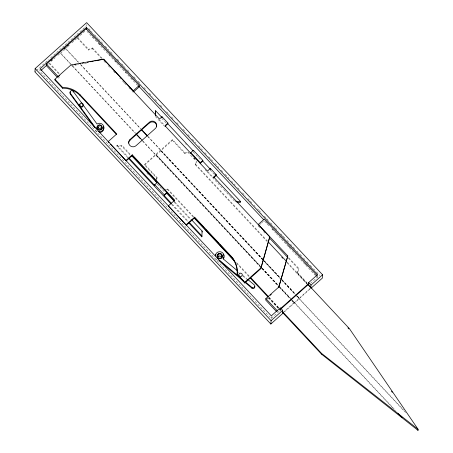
<?xml version="1.0" encoding="UTF-8"?>
<svg xmlns="http://www.w3.org/2000/svg" width="453" height="453" viewBox="0 0 453 453"><rect width="100%" height="100%" fill="white"/><g stroke="black" fill="none" stroke-linecap="round" stroke-linejoin="round"><path stroke-width="0.34" stroke-dasharray="2.27 1.7" d="M40.096 68.76L39.904 71.342L271.115 318.442L280.124 310.413L280.316 307.83M86.506 24.655L86.41 25.991L64.343 45.657M101.551 58.516L92.457 48.794L88.443 50.057L88.505 49.218L77.299 37.242M92.457 48.794L92.52 47.956L88.505 49.218M128.006 157.927L116.908 146.064L116.976 145.119L121.908 145.345L130.996 155.056M130.056 155.073L121.84 146.291L121.908 145.345M156.54 179.643L156.993 178.312L144.609 165.073L144.66 164.314L172.468 139.541L184.852 152.78L184.801 153.539L188.295 152.735L196.551 161.557L195.413 164.886L267.321 241.732M260.458 266.517L156.194 154.75L260.481 266.211M156.993 178.312L157.049 177.553L144.66 164.314M156.172 155.056L172.412 140.3L172.468 139.541M193.188 216.993L167.61 189.66L167.667 188.901L164.75 189.569M188.295 152.735L188.352 151.976M195.413 164.886L196.381 161.466M278.255 308.419L268.918 298.436L268.98 297.604L267.1 298.119M271.115 318.442L271.256 316.505M291.624 300.407L294.042 302.995L291.653 300.028M307.043 283.68L297.236 273.204L298.952 268.584L288.21 257.106M297.236 273.204L298.952 268.584M294.042 302.995L310.277 288.17M317.276 276.364L317.196 277.378L315.752 275.832M156.364 179.547L157.049 177.553M34.915 71.874L35.968 70.94M36.495 70.47L48.579 59.7M50.679 57.831L63.816 46.127M46.857 65.147L48.403 63.771M50.996 61.461L55.221 57.695M57.865 55.345L60.504 52.99L70.657 63.845M67.237 46.987L65.651 48.403L78.709 62.355M67.763 46.517L69.349 45.107M71.987 42.752L76.744 38.522M77.27 38.046L85.719 30.521M65.107 49.241L60.476 53.369L71.597 65.255M58.137 78.216L59.428 77.067M144.609 165.073L156.194 154.75M259.677 224.603L261.154 223.284M261.647 222.848L264.116 220.645L269.909 226.834M310.503 283.346L317.457 277.151L315.045 274.569M283.012 312.468L294.071 302.61M284.501 311.845L310.248 288.906M267.044 298.952L268.918 298.436M184.852 152.78L187.769 152.106M166.444 189.926L167.61 189.66M71.076 65.906L76.631 64.892M77.327 64.762L78.714 64.507M84.275 63.494L87.746 62.859M116.908 146.064L121.84 146.291M242.933 275.401L246.704 278.555M238.572 272.513L242.344 275.667M242.882 276.12L246.653 279.274M88.828 28.579L92.208 32.191M94.626 34.779L98.012 38.392M98.494 38.913L103.329 44.077M105.266 46.144L108.646 49.762M110.583 51.829L113.001 54.411M117.35 59.06L119.286 61.127M121.698 63.709L125.085 67.327M127.503 69.909L129.92 72.497M133.788 76.631L135.719 78.697M138.137 81.28L141.042 84.377M143.941 87.48L146.359 90.062M149.258 93.165L152.157 96.263M155.062 99.366L157.474 101.948M160.379 105.045L162.797 107.633M166.664 111.761L169.564 114.864M171.494 116.931L173.912 119.513M176.817 122.616L179.229 125.198M183.097 129.332L186.002 132.429M187.933 134.496L190.351 137.083M192.287 139.15L195.668 142.763M198.573 145.866L202.44 150M204.852 152.582L206.308 154.133M208.72 156.715L212.593 160.849M215.005 163.431L218.873 167.565M221.291 170.147L222.74 171.698M225.158 174.28L229.025 178.414M231.443 181.002L235.311 185.135M237.729 187.718L239.178 189.269M242.565 192.882L245.464 195.985M247.882 198.567L249.818 200.634M250.299 201.149L252.236 203.216M254.167 205.283L255.135 206.319M257.553 208.901L258.516 209.932M259.003 210.452L261.902 213.55M264.32 216.132L266.251 218.199M266.738 218.72L268.669 220.787M270.605 222.853L272.055 224.399M273.991 226.466L274.954 227.502M275.441 228.018L278.34 231.121M280.758 233.703L282.689 235.77M283.176 236.285L285.107 238.352M287.043 240.418L288.493 241.97M290.424 244.037L295.26 249.201M297.196 251.268L298.159 252.304M300.096 254.371L301.545 255.922M303.482 257.984L304.931 259.535M306.862 261.602L308.312 263.153M310.248 265.22L311.698 266.772M313.635 268.839L314.597 269.869M316.534 271.936L319.914 275.554M92.525 36.755L93.488 37.786M98.799 43.46L100.249 45.011M108.935 54.292L109.903 55.328M115.209 61.002L116.659 62.548M125.345 71.834L126.313 72.865M131.619 78.539L132.587 79.575M266.29 222.468L267.259 223.499M272.083 228.657L273.533 230.203M288.493 246.2L289.943 247.746M304.909 263.737L306.353 265.282M86.959 31.308L97.576 42.656M98.058 43.171L102.882 48.329M103.363 48.845L119.292 65.866M119.773 66.381L124.598 71.54M125.079 72.055L135.696 83.403M136.177 83.918L137.627 85.464M271.834 228.901L275.696 233.023M276.177 233.538L281.007 238.697M281.489 239.212L286.313 244.371M286.794 244.886L297.411 256.234M297.893 256.749L302.723 261.908M303.204 262.423L315.271 275.316M161.8 118.358L166.625 123.516M185.441 143.629L186.41 144.66M193.165 151.885L200.889 160.136M210.056 169.932L213.918 174.06M92.52 47.956L102.321 58.437M159.207 119.609L163.986 124.722M207.853 171.608L213.114 177.225M103.947 61.076L105.86 63.12M108.256 65.679L109.694 67.214M113.522 71.308L115.436 73.352M119.745 77.961L120.708 78.981M122.621 81.03L124.054 82.565M124.535 83.075L126.449 85.124M128.845 87.684L131.715 90.753M132.197 91.263L133.154 92.287M258.193 225.922L260.588 228.482M263.459 231.551L264.897 233.085M288.357 258.159L298.889 269.416M155.311 116.472L164.009 125.764M193.969 157.786L194.932 158.816M205.079 169.665L206.528 171.211M207.015 171.727L223.442 189.286M223.924 189.807L229.722 196.002M230.209 196.517L235.526 202.197M193.856 157.859L196.149 160.311M297.298 272.366L308.504 284.342M195.47 164.122L267.372 240.973M287.162 262.117L307.428 283.776M77.237 38.08L88.443 50.057M172.412 140.3L184.801 153.539M287.106 262.876L306.891 284.02M80.645 64.422L140.606 128.51M147.859 136.262L281.324 278.901M281.811 279.416L295.35 293.889M297.287 295.956L299.218 298.023M65.623 48.782L78.68 62.735M80.617 64.802L140.577 128.89M147.831 136.642L263.408 260.158M263.889 260.679L281.296 279.28M281.783 279.801L295.322 294.269M297.259 296.336L299.19 298.402M160.826 150.623L280.084 278.08M282.015 280.141L296.5 295.622M296.981 296.137L403.685 410.175M160.804 150.928L262.196 259.292M262.678 259.807L280.062 278.38M281.993 280.447L295.028 294.376M295.509 294.892L406.075 413.062M262.412 268.272L278.346 285.305M278.827 285.82L290.418 298.204M292.349 300.265L395.673 410.695M262.389 268.578L278.323 285.605M278.805 286.126L290.396 298.51M290.877 299.025L393.719 408.934M72.593 65.912L135.458 133.097M142.712 140.849L261.67 267.983M262.151 268.504L279.076 286.59M279.563 287.106L291.166 299.512M72.084 65.776L135.43 133.476M142.684 141.228L261.16 267.848M261.641 268.363L279.048 286.97M279.535 287.485L289.688 298.34M167.667 188.901L193.725 216.749M236.676 262.649L249.705 276.579M269.008 297.208L279.62 308.555M280.107 309.071L281.07 310.101M49.445 62.978L59.252 73.454M268.98 297.604L280.186 309.58M236.619 263.414L249.167 276.823M268.465 297.451L281.013 310.86M48.918 63.312L59.19 74.292M278.725 308.918L280.124 310.413M174.864 201.942L190.645 218.805M146.965 173.148L148.414 174.699M157.112 183.992L164.847 192.259M174.026 202.066L190.458 219.626M116.976 145.119L127.967 156.863M172.282 204.224L188.527 221.591M171.438 204.343L187.842 221.879M217.429 260.339A4.366 4.258 4.2 0 1 215.435 257.712M97.072 131.749A4.366 4.258 4.2 0 1 95.232 129.02M98.918 126.63A1.744 1.704 4.2 0 1 100.255 126.687M218.997 255.333A1.744 1.704 4.2 0 1 220.334 255.345"/><path stroke-width="0.68" d="M155.368 115.096L155.594 110.708L161.806 117.344M155.379 115.521L155.594 110.708M188.81 222.91L201.84 236.84L202.123 231.07L191.602 219.83M310.775 288.436L322.332 278.136L322.581 274.795L86.653 22.65L35.164 68.533L34.915 71.874L270.843 324.02L283.453 312.78M133.646 91.846L139.077 87.01L139.184 85.492L86.104 28.76L46.455 64.088L46.342 65.606L57.197 77.208M164.903 126.455L167.865 123.816L167.916 123.057L162.021 116.755L159.445 119.048L103.414 59.162L71.019 64.909L54.926 79.247L54.875 80.005L62.542 88.199A23.33 22.769 4.2 0 1 80.13 95.645L116.698 134.728M62.542 88.199L62.599 87.44L54.926 79.247M94.768 127.582L70.317 94.031L70.368 93.312A1.744 1.704 4.2 0 1 70.776 90.934A1.744 1.704 4.2 0 1 73.21 91.342L82.259 103.754M73.159 92.061L73.21 91.342M80.13 95.645L80.187 94.887A23.33 22.769 4.2 0 0 62.599 87.44M86.297 29.405L86.438 27.463L317.644 274.569L308.635 282.598L308.448 285.18M103.726 59.932L103.777 59.247L94.745 60.9M128.641 143.12A4.366 4.258 4.2 0 1 130.051 140.17L130.107 139.411L149.416 122.202A4.366 4.258 4.2 0 1 155.583 122.486A4.366 4.258 4.2 0 1 155.317 128.505L136.002 145.713A4.366 4.258 4.2 0 1 129.835 145.43A4.366 4.258 4.2 0 1 130.107 139.411M126.262 160.883L132.202 155.589L132.259 154.83L174.728 200.215L168.29 205.951L185.985 224.864L194.609 217.174L231.177 256.256A23.33 22.769 4.2 0 1 237.179 274.025L237.123 274.79L244.79 282.983L260.883 268.646L269.739 236.925L213.708 177.038L216.285 174.745L210.385 168.442L207.423 171.081L164.954 125.696L167.916 123.057M130.051 140.17L149.36 122.961L149.416 122.202M157.355 182.406L154.779 184.699L154.722 185.458L128.918 157.882M155.855 181.636L155.911 180.877M161.964 117.514L162.021 116.755M164.162 195.543L164.218 194.784L166.789 192.491L166.732 193.25L164.162 195.543L171.325 203.204M190.77 153.341L190.821 152.582L193.397 150.288L202.836 160.373L202.78 161.132L200.203 163.425L200.26 162.667L202.836 160.373M186.438 225.169L194.552 217.938L194.609 217.174M202.055 232.021L202.123 231.07M201.84 236.84L201.908 235.888L189.009 222.1M210.328 169.201L210.385 168.442M213.708 177.038L213.652 177.803L216.228 175.504L216.285 174.745M237.123 274.79A23.33 22.769 4.2 0 0 231.121 257.021L231.177 256.256M214.722 173.901L240.526 201.477L240.458 202.429L236.93 202.264M244.79 282.983L244.846 282.225L260.939 267.882L269.739 236.925M244.863 282.264L251.919 288.17L251.976 287.451L245.464 281.998M260.883 268.646L260.939 267.882M317.31 275.86L264.229 219.127L258.306 224.405L287.797 255.922L278.737 287.111L265.866 298.584L265.752 300.101L276.607 311.698M270.843 324.02L271.087 320.673L282.672 310.35L280.316 307.83L271.302 315.86L40.096 68.76L86.438 27.463M278.737 287.111L278.686 287.797L287.797 255.922M282.485 312.938L282.672 310.35M310.803 287.7L310.996 285.118L322.581 274.795M307.91 284.291L349.41 328.646L418.085 429.285L418.006 430.35L321.551 354.184L321.607 353.425L282.519 311.647M221.647 258.346L221.76 258.233A2.622 2.554 4.2 0 0 220.651 254.32M51.076 60.606L52.123 59.671M64.19 48.924L65.238 47.99M67.333 46.121L68.386 45.187M40.963 70.402L46.772 65.226M58.765 76.234L59.796 75.317M139.184 85.492L133.267 90.77L103.777 59.247M132.259 154.83L125.821 160.566L110.521 144.207M270.26 295.305L271.313 294.365M280.792 308.397L308.963 283.295M281.234 308.646L308.504 284.342M74.598 64.586L75.985 64.332M79.462 63.697L80.849 63.443M82.236 63.188L83.629 62.939M87.101 62.299L88.494 62.044M89.881 61.789L93.352 61.155M235.594 201.251L240.526 201.477M218.527 260.062L219.411 260.192L240.577 277.91M321.607 353.425L418.085 429.285M237.553 270.894L223.012 258.72L223.471 258.165A4.366 4.258 4.2 0 0 220.911 251.868A4.366 4.258 4.2 0 0 215.356 255.888M247.78 279.456L254.241 284.863A1.744 1.704 4.2 0 1 254.433 287.27A1.744 1.704 4.2 0 1 251.976 287.451M219.36 260.911L243.238 280.9M138.861 86.28L263.878 219.886M167.542 123.471L193.34 151.047M202.78 161.132L210.424 169.303M190.821 152.582L200.26 162.667M269.207 237.695L287.882 257.649M308.635 282.598L310.996 285.118M268.34 242.004L286.675 261.602M308.918 285.684L310.333 287.196M281.794 257.202L282.763 258.233M347.91 327.859L348.872 328.889M141.574 129.541L147.378 135.741M141.546 129.92L147.35 136.121M400.497 415.854L401.947 417.4M398.062 413.578L401.924 417.706M136.427 134.128L142.225 140.334M136.398 134.507L140.266 138.646M80.187 94.887L116.755 133.969L108.131 141.653L109.082 142.678M194.688 217.78L197.1 220.362M199.031 222.423L203.856 227.582M205.787 229.643L211.098 235.317M213.029 237.378L218.335 243.051M219.784 244.603L226.058 251.307M227.021 252.338L233.295 259.042M250.668 277.61L268.521 296.692M194.552 217.938L231.121 257.021M194.15 218.023L234.207 260.832M250.13 277.853L267.983 296.936M282.462 312.406L321.551 354.184M132.202 155.589L174.671 200.973M46.455 64.088L58.25 76.693M265.866 298.584L277.661 311.188M131.472 155.566L156.817 182.655M166.732 193.25L174.388 201.426M154.779 184.699L164.218 194.784M237.179 274.025L244.846 282.225M128.488 158.442L170.951 203.827M35.164 68.533L271.087 320.673M83.08 104.881L97.061 124.06L97.672 123.669A4.366 4.258 4.2 0 1 103.93 127.276A4.366 4.258 4.2 0 1 98.142 131.529M70.368 93.312L95.232 127.429M391.483 391.143L392.275 392.309M417.213 429.195L418.006 430.35M239.756 277.145A1.744 1.704 4.2 0 1 239.071 276.568M224.031 256.766A4.366 4.258 4.2 0 1 223.414 258.884M215.469 255.509A4.366 4.258 4.2 0 1 215.922 254.49M223.482 254.626A4.366 4.258 4.2 0 1 223.901 255.662M217.604 258.255A2.622 2.554 4.2 0 1 217.259 257.678M217.066 256.364A2.622 2.554 4.2 0 1 219.303 254.156M254.699 286.313A1.744 1.704 4.2 0 1 251.919 288.17M83.148 105.368A1.744 1.704 4.2 0 1 80.9 107.151A1.744 1.704 4.2 0 1 80.062 104.439M82.52 104.213A1.744 1.704 4.2 0 1 82.831 104.541M103.448 126.387A4.366 4.258 4.2 0 1 99.201 132.48M101.308 126.37A2.622 2.554 4.2 0 1 101.438 129.983M97.016 128.969A2.622 2.554 4.2 0 1 97.605 126.483L98.131 126.059A2.622 2.554 4.2 0 1 98.754 125.781M70.317 94.031A1.744 1.704 4.2 0 1 70.391 91.959M101.257 128.086A1.744 1.704 4.2 0 1 98.997 129.858A1.744 1.704 4.2 0 1 98.182 127.134M221.268 256.279A1.744 1.704 4.2 0 1 219.637 258.618A1.744 1.704 4.2 0 1 218.04 256.245M149.36 122.961A4.366 4.258 4.2 0 1 156.67 126.319M221.811 257.508L221.33 257.984A2.622 2.554 4.2 0 1 218.142 258L217.655 257.531A2.622 2.554 4.2 0 1 217.933 254.088A2.622 2.554 4.2 0 1 221.472 254.071A2.622 2.554 4.2 0 1 221.811 257.508M98.188 125.339L97.655 125.758A2.622 2.554 4.2 0 0 97.35 128.856L97.786 129.371A2.622 2.554 4.2 0 0 101.325 129.416A2.622 2.554 4.2 0 0 101.665 125.979A2.622 2.554 4.2 0 0 98.188 125.339M239.427 276.143A1.744 1.704 4.2 0 0 242.281 275.164A1.744 1.704 4.2 0 0 239.982 273.238A1.744 1.704 4.2 0 0 239.427 276.143M80.357 106.076A1.744 1.704 4.2 0 0 83.188 105.051A1.744 1.704 4.2 0 0 80.855 103.165A1.744 1.704 4.2 0 0 80.357 106.076M98.511 128.052A1.744 1.704 4.2 0 0 101.347 127.05A1.744 1.704 4.2 0 0 99.026 125.147A1.744 1.704 4.2 0 0 98.511 128.052M218.703 256.545A1.744 1.704 4.2 0 0 221.506 255.447A1.744 1.704 4.2 0 0 219.122 253.623A1.744 1.704 4.2 0 0 218.703 256.545"/></g></svg>
